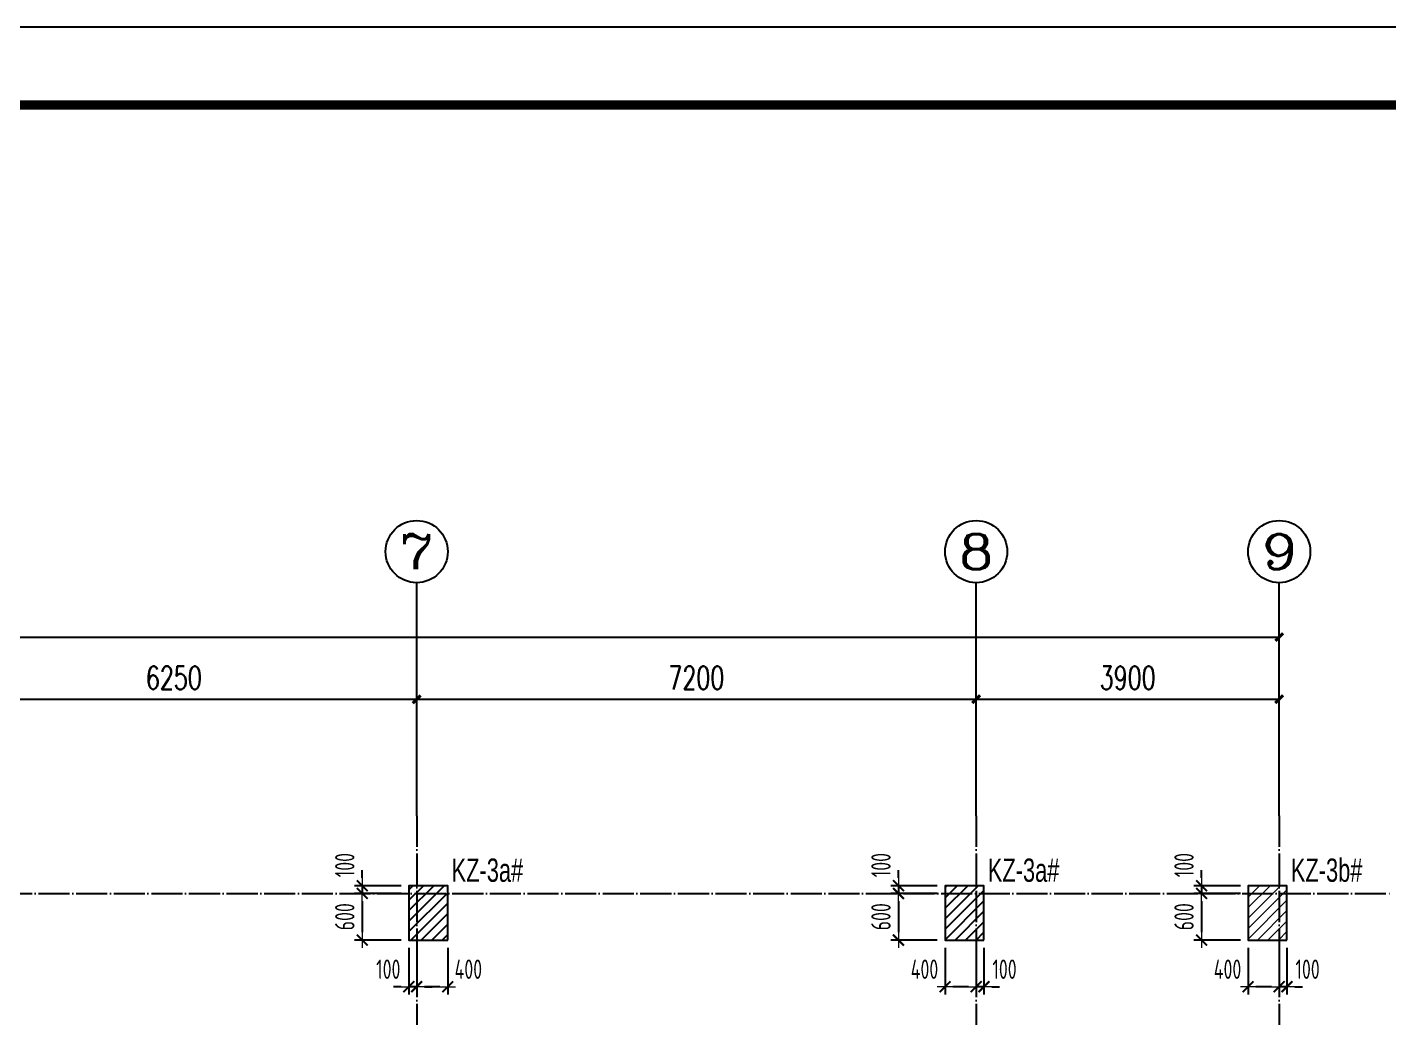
# Model space of a CAD drawing. Extents: x -441005 to 725361, y -182459 to 319313.
# Drawn here: x 5838 to 23360, y 36300 to 49050 of the extents above; entities that cross this region are included whole.
import ezdxf
from ezdxf.enums import TextEntityAlignment as Align

# ---------------------------------------------------------------- set-up
doc = ezdxf.new("R2010")
doc.units = 0
doc.header["$LTSCALE"] = 100
doc.linetypes.add('DOTE', pattern=[2.42, 2, -0.2, 0.02, -0.2])
doc.layers.get('0').update_dxf_attribs({"linetype": 'CONTINUOUS'})
doc.layers.get('Defpoints').update_dxf_attribs({"linetype": 'CONTINUOUS'})
for name, color, linetype in [('AXIS', 3, 'CONTINUOUS'), ('AXIS_TEXT', 7, 'CONTINUOUS'), ('COLU', 7, 'CONTINUOUS'), ('DOTE', 8, 'DOTE'), ('S审图修改', 2, 'CONTINUOUS'), ('TEXT', 7, 'CONTINUOUS'), ('图框', 7, 'CONTINUOUS')]:
    doc.layers.add(name, color=color, linetype=linetype)
doc.layers.add('COLU-平法定位', color=3, linetype='ByLayer', lineweight=18)
doc.layers.add('T填充图层(非模板)', color=251, linetype='CONTINUOUS', lineweight=0)
doc.styles.add('_TCH_AXIS', font='COMPLEX', dxfattribs={"bigfont": 'GBCBIG'})
doc.styles.add('_TCH_DIM_T3', font='simplex_.ttf', dxfattribs={"width": 0.705882, "bigfont": 'GBCBIG'})
doc.styles.add('BW_Dim', font='Bweng.shx', dxfattribs={"width": 0.7, "bigfont": 'hztxt.shx'})
doc.styles.add('COMPLEX', font='COMPLEX')
doc.styles.add('TCCAD_Dimension', font='Tssdeng.shx', dxfattribs={"width": 0.7, "bigfont": 'hztxt.shx'})
doc.dimstyles.new('_TCH_ARCH&&100', dxfattribs={"dimtxt": 297.5, "dimasz": 100, "dimexe": 250, "dimexo": 300, "dimgap": 126.25, "dimtad": 1, "dimdec": 0, "dimzin": 0, "dimdsep": 46, "dimtxsty": '_TCH_DIM_T3', "dimblk": 'ARCHTICK', "dimcen": 0.09, "dimclrt": 7, "dimazin": 2, "dimtfac": 1, "dimtdec": 0, "dimtix": 1, "dimtmove": 2, "dimatfit": 3, "dimfxl": 0, "dimtolj": 1, "dimtzin": 0, "dimarcsym": 0})
doc.dimstyles.new('TCCAD_100_100', dxfattribs={"dimtxt": 250, "dimasz": 100, "dimexe": 100, "dimexo": 100, "dimgap": 100, "dimtad": 1, "dimdec": 0, "dimzin": 0, "dimdsep": 46, "dimtxsty": 'TCCAD_Dimension', "dimblk": '_TCDBK100_100', "dimcen": 0, "dimclrt": 7, "dimadec": 0, "dimazin": 0, "dimtfac": 1, "dimtdec": 0, "dimtix": 1, "dimtmove": 2, "dimatfit": 3, "dimfxl": 0, "dimtolj": 1, "dimtzin": 0, "dimarcsym": 0})
pattern_1 = [(45, (-3e-11, 47000), (-67.3519, 67.3519), [])]

# ---------------------------------------------------------------- blocks, each defined once
blk = doc.blocks.new('_AXISO')
blk.add_circle((0, 0), 0.5)
at = {"layer": 'AXIS_TEXT', "style": 'COMPLEX', "width": 1.041667}
blk.add_attdef('A', text='', height=0.56, dxfattribs=at).set_placement((-0.25, -0.28), (0.25, -0.28), align=Align.FIT)
blk = doc.blocks.new('_ArchTick')
at = {"color": 0, "linetype": 'ByBlock', "const_width": 0.4}
blk.add_lwpolyline([(-0.5, -0.5), (0.5, 0.5)], dxfattribs=at)
blk = doc.blocks.new('*D1361')
at = {"layer": 'AXIS', "color": 0, "lineweight": -2}
for p, q in [((4600, 39200), (4600, 40650)), ((10850, 39200), (10850, 40650)), ((4600, 40400), (10850, 40400))]:
    blk.add_line(p, q, dxfattribs=at)
at = {"layer": 'Defpoints', "color": 0}
for p in [(10850, 40400), (4600, 38900), (10850, 38900)]:
    blk.add_point(p, dxfattribs=at)
at = {"layer": 'AXIS', "color": 0, "lineweight": -2, "xscale": 100, "yscale": 100, "zscale": 100, "rotation": 180}
blk.add_blockref('_ArchTick', (4600, 40400), dxfattribs=at)
at = {"layer": 'AXIS', "color": 0, "lineweight": -2, "xscale": 100, "yscale": 100, "zscale": 100}
blk.add_blockref('_ArchTick', (10850, 40400), dxfattribs=at)
at = {"layer": 'AXIS', "color": 7, "insert": (7725, 40676), "char_height": 297.5, "attachment_point": 5, "style": '_TCH_DIM_T3'}
blk.add_mtext('\\A1;6250', dxfattribs=at)
blk = doc.blocks.new('*D1369')
at = {"layer": 'AXIS', "color": 0, "lineweight": -2}
for p, q in [((-29800, 39200), (-29800, 41450)), ((21950, 39200), (21950, 41450)), ((-29800, 41200), (21950, 41200))]:
    blk.add_line(p, q, dxfattribs=at)
at = {"layer": 'Defpoints', "color": 0}
for p in [(21950, 41200), (-29800, 38900), (21950, 38900)]:
    blk.add_point(p, dxfattribs=at)
at = {"layer": 'AXIS', "color": 0, "lineweight": -2, "xscale": 100, "yscale": 100, "zscale": 100, "rotation": 180}
blk.add_blockref('_ArchTick', (-29800, 41200), dxfattribs=at)
at = {"layer": 'AXIS', "color": 0, "lineweight": -2, "xscale": 100, "yscale": 100, "zscale": 100}
blk.add_blockref('_ArchTick', (21950, 41200), dxfattribs=at)
at = {"layer": 'AXIS', "color": 7, "insert": (-3925, 41476), "char_height": 297.5, "attachment_point": 5, "style": '_TCH_DIM_T3'}
blk.add_mtext('\\A1;51750', dxfattribs=at)
blk = doc.blocks.new('*D1370')
at = {"layer": 'AXIS', "color": 0, "lineweight": -2}
for p, q in [((10850, 39200), (10850, 40650)), ((18050, 39200), (18050, 40650)), ((10850, 40400), (18050, 40400))]:
    blk.add_line(p, q, dxfattribs=at)
at = {"layer": 'Defpoints', "color": 0}
for p in [(18050, 40400), (10850, 38900), (18050, 38900)]:
    blk.add_point(p, dxfattribs=at)
at = {"layer": 'AXIS', "color": 0, "lineweight": -2, "xscale": 100, "yscale": 100, "zscale": 100, "rotation": 180}
blk.add_blockref('_ArchTick', (10850, 40400), dxfattribs=at)
at = {"layer": 'AXIS', "color": 0, "lineweight": -2, "xscale": 100, "yscale": 100, "zscale": 100}
blk.add_blockref('_ArchTick', (18050, 40400), dxfattribs=at)
at = {"layer": 'AXIS', "color": 7, "insert": (14450, 40676), "char_height": 297.5, "attachment_point": 5, "style": '_TCH_DIM_T3'}
blk.add_mtext('\\A1;7200', dxfattribs=at)
blk = doc.blocks.new('*D1371')
at = {"layer": 'AXIS', "color": 0, "lineweight": -2}
for p, q in [((18050, 39200), (18050, 40650)), ((21950, 39200), (21950, 40650)), ((18050, 40400), (21950, 40400))]:
    blk.add_line(p, q, dxfattribs=at)
at = {"layer": 'Defpoints', "color": 0}
for p in [(21950, 40400), (18050, 38900), (21950, 38900)]:
    blk.add_point(p, dxfattribs=at)
at = {"layer": 'AXIS', "color": 0, "lineweight": -2, "xscale": 100, "yscale": 100, "zscale": 100, "rotation": 180}
blk.add_blockref('_ArchTick', (18050, 40400), dxfattribs=at)
at = {"layer": 'AXIS', "color": 0, "lineweight": -2, "xscale": 100, "yscale": 100, "zscale": 100}
blk.add_blockref('_ArchTick', (21950, 40400), dxfattribs=at)
at = {"layer": 'AXIS', "color": 7, "insert": (20000, 40676), "char_height": 297.5, "attachment_point": 5, "style": '_TCH_DIM_T3'}
blk.add_mtext('\\A1;3900', dxfattribs=at)
blk = doc.blocks.new('_TCDBK100_100')
blk.add_line((-1, 0), (1, 0))
at = {"const_width": 0.25}
blk.add_lwpolyline([(-0.7, -0.7), (0.7, 0.7)], dxfattribs=at)
blk = doc.blocks.new('*D1349')
at = {"layer": 'COLU-平法定位', "color": 0, "linetype": 'Continuous', "lineweight": -2}
for p, q in [((20950, 38100), (20950, 38200)), ((21450, 38000), (20850, 38000)), ((21450, 37900), (20850, 37900)), ((20950, 38000), (20950, 37900)), ((20950, 37800), (20950, 37700))]:
    blk.add_line(p, q, dxfattribs=at)
at = {"layer": 'Defpoints', "color": 0, "linetype": 'Continuous'}
for p in [(20950, 37900), (21550, 38000), (21550, 37900)]:
    blk.add_point(p, dxfattribs=at)
at = {"layer": 'COLU-平法定位', "color": 0, "linetype": 'Continuous', "lineweight": -2, "xscale": 100, "yscale": 100, "zscale": 100}
for p, rotation in [((20950, 38000), 270), ((20950, 37900), 90)]:
    blk.add_blockref('_TCDBK100_100', p, dxfattribs=dict(at, rotation=rotation))
at = {"layer": 'COLU-平法定位', "color": 7, "linetype": 'Continuous', "insert": (20725, 38265), "char_height": 250, "attachment_point": 5, "rotation": 90, "style": 'TCCAD_Dimension'}
blk.add_mtext('\\A1;100', dxfattribs=at)
blk = doc.blocks.new('*D1350')
at = {"layer": 'COLU-平法定位', "color": 0, "linetype": 'Continuous', "lineweight": -2}
for p, q in [((21450, 37900), (20850, 37900)), ((20950, 37800), (20950, 37400)), ((21450, 37300), (20850, 37300))]:
    blk.add_line(p, q, dxfattribs=at)
at = {"layer": 'Defpoints', "color": 0, "linetype": 'Continuous'}
for p in [(21550, 37900), (20950, 37300), (21550, 37300)]:
    blk.add_point(p, dxfattribs=at)
at = {"layer": 'COLU-平法定位', "color": 0, "linetype": 'Continuous', "lineweight": -2, "xscale": 100, "yscale": 100, "zscale": 100}
for p, rotation in [((20950, 37900), 90), ((20950, 37300), 270)]:
    blk.add_blockref('_TCDBK100_100', p, dxfattribs=dict(at, rotation=rotation))
at = {"layer": 'COLU-平法定位', "color": 7, "linetype": 'Continuous', "insert": (20725, 37600), "char_height": 250, "attachment_point": 5, "rotation": 90, "style": 'TCCAD_Dimension'}
blk.add_mtext('\\A1;600', dxfattribs=at)
blk = doc.blocks.new('*D1351')
at = {"layer": 'COLU-平法定位', "color": 0, "linetype": 'Continuous', "lineweight": -2}
for p, q in [((21950, 37200), (21950, 36600)), ((22050, 37200), (22050, 36600)), ((21850, 36700), (21750, 36700)), ((22050, 36700), (21950, 36700)), ((22150, 36700), (22250, 36700))]:
    blk.add_line(p, q, dxfattribs=at)
at = {"layer": 'Defpoints', "color": 0, "linetype": 'Continuous'}
for p in [(21950, 37300), (22050, 37300), (21950, 36700)]:
    blk.add_point(p, dxfattribs=at)
at = {"layer": 'COLU-平法定位', "color": 0, "linetype": 'Continuous', "lineweight": -2, "xscale": 100, "yscale": 100, "zscale": 100}
for p, rotation in [((21950, 36700), 2.334537313969202e-08), ((22050, 36700), 180.0000000233454)]:
    blk.add_blockref('_TCDBK100_100', p, dxfattribs=dict(at, rotation=rotation))
at = {"layer": 'COLU-平法定位', "color": 7, "linetype": 'Continuous', "insert": (22315, 36925), "char_height": 250, "attachment_point": 5, "rotation": 0, "style": 'TCCAD_Dimension'}
blk.add_mtext('\\A1;100', dxfattribs=at)
blk = doc.blocks.new('*D1325')
at = {"layer": 'COLU-平法定位', "color": 0, "linetype": 'Continuous', "lineweight": -2}
for p, q in [((21550, 37200), (21550, 36600)), ((21950, 37200), (21950, 36600)), ((21850, 36700), (21650, 36700))]:
    blk.add_line(p, q, dxfattribs=at)
at = {"layer": 'Defpoints', "color": 0, "linetype": 'Continuous'}
for p in [(21550, 37300), (21950, 37300), (21550, 36700)]:
    blk.add_point(p, dxfattribs=at)
at = {"layer": 'COLU-平法定位', "color": 0, "linetype": 'Continuous', "lineweight": -2, "xscale": 100, "yscale": 100, "zscale": 100}
for p, rotation in [((21550, 36700), 180.0000000233454), ((21950, 36700), 2.334540560866571e-08)]:
    blk.add_blockref('_TCDBK100_100', p, dxfattribs=dict(at, rotation=rotation))
at = {"layer": 'COLU-平法定位', "color": 7, "linetype": 'Continuous', "insert": (21285, 36925), "char_height": 250, "attachment_point": 5, "rotation": 0, "style": 'TCCAD_Dimension'}
blk.add_mtext('\\A1;400', dxfattribs=at)
blk = doc.blocks.new('*D1334')
at = {"layer": 'COLU-平法定位', "color": 0, "linetype": 'Continuous', "lineweight": -2}
for p, q in [((17050, 38100), (17050, 38200)), ((17550, 38000), (16950, 38000)), ((17550, 37900), (16950, 37900)), ((17050, 38000), (17050, 37900)), ((17050, 37800), (17050, 37700))]:
    blk.add_line(p, q, dxfattribs=at)
at = {"layer": 'Defpoints', "color": 0, "linetype": 'Continuous'}
for p in [(17050, 37900), (17650, 38000), (17650, 37900)]:
    blk.add_point(p, dxfattribs=at)
at = {"layer": 'COLU-平法定位', "color": 0, "linetype": 'Continuous', "lineweight": -2, "xscale": 100, "yscale": 100, "zscale": 100}
for p, rotation in [((17050, 38000), 270), ((17050, 37900), 90)]:
    blk.add_blockref('_TCDBK100_100', p, dxfattribs=dict(at, rotation=rotation))
at = {"layer": 'COLU-平法定位', "color": 7, "linetype": 'Continuous', "insert": (16825, 38265), "char_height": 250, "attachment_point": 5, "rotation": 90, "style": 'TCCAD_Dimension'}
blk.add_mtext('\\A1;100', dxfattribs=at)
blk = doc.blocks.new('*D1335')
at = {"layer": 'COLU-平法定位', "color": 0, "linetype": 'Continuous', "lineweight": -2}
for p, q in [((17550, 37900), (16950, 37900)), ((17050, 37800), (17050, 37400)), ((17550, 37300), (16950, 37300))]:
    blk.add_line(p, q, dxfattribs=at)
at = {"layer": 'Defpoints', "color": 0, "linetype": 'Continuous'}
for p in [(17650, 37900), (17050, 37300), (17650, 37300)]:
    blk.add_point(p, dxfattribs=at)
at = {"layer": 'COLU-平法定位', "color": 0, "linetype": 'Continuous', "lineweight": -2, "xscale": 100, "yscale": 100, "zscale": 100}
for p, rotation in [((17050, 37900), 90), ((17050, 37300), 270)]:
    blk.add_blockref('_TCDBK100_100', p, dxfattribs=dict(at, rotation=rotation))
at = {"layer": 'COLU-平法定位', "color": 7, "linetype": 'Continuous', "insert": (16825, 37600), "char_height": 250, "attachment_point": 5, "rotation": 90, "style": 'TCCAD_Dimension'}
blk.add_mtext('\\A1;600', dxfattribs=at)
blk = doc.blocks.new('*D1336')
at = {"layer": 'COLU-平法定位', "color": 0, "linetype": 'Continuous', "lineweight": -2}
for p, q in [((18050, 37200), (18050, 36600)), ((18150, 37200), (18150, 36600)), ((17950, 36700), (17850, 36700)), ((18150, 36700), (18050, 36700)), ((18250, 36700), (18350, 36700))]:
    blk.add_line(p, q, dxfattribs=at)
at = {"layer": 'Defpoints', "color": 0, "linetype": 'Continuous'}
for p in [(18050, 37300), (18150, 37300), (18050, 36700)]:
    blk.add_point(p, dxfattribs=at)
at = {"layer": 'COLU-平法定位', "color": 0, "linetype": 'Continuous', "lineweight": -2, "xscale": 100, "yscale": 100, "zscale": 100}
for p, rotation in [((18050, 36700), 2.334537313969202e-08), ((18150, 36700), 180.0000000233454)]:
    blk.add_blockref('_TCDBK100_100', p, dxfattribs=dict(at, rotation=rotation))
at = {"layer": 'COLU-平法定位', "color": 7, "linetype": 'Continuous', "insert": (18415, 36925), "char_height": 250, "attachment_point": 5, "rotation": 0, "style": 'TCCAD_Dimension'}
blk.add_mtext('\\A1;100', dxfattribs=at)
blk = doc.blocks.new('*D1337')
at = {"layer": 'COLU-平法定位', "color": 0, "linetype": 'Continuous', "lineweight": -2}
for p, q in [((17650, 37200), (17650, 36600)), ((18050, 37200), (18050, 36600)), ((17950, 36700), (17750, 36700))]:
    blk.add_line(p, q, dxfattribs=at)
at = {"layer": 'Defpoints', "color": 0, "linetype": 'Continuous'}
for p in [(17650, 37300), (18050, 37300), (17650, 36700)]:
    blk.add_point(p, dxfattribs=at)
at = {"layer": 'COLU-平法定位', "color": 0, "linetype": 'Continuous', "lineweight": -2, "xscale": 100, "yscale": 100, "zscale": 100}
for p, rotation in [((17650, 36700), 180.0000000233454), ((18050, 36700), 2.334540560866571e-08)]:
    blk.add_blockref('_TCDBK100_100', p, dxfattribs=dict(at, rotation=rotation))
at = {"layer": 'COLU-平法定位', "color": 7, "linetype": 'Continuous', "insert": (17385, 36925), "char_height": 250, "attachment_point": 5, "rotation": 0, "style": 'TCCAD_Dimension'}
blk.add_mtext('\\A1;400', dxfattribs=at)
blk = doc.blocks.new('*D1346')
at = {"layer": 'COLU-平法定位', "color": 0, "linetype": 'Continuous', "lineweight": -2}
for p, q in [((10150, 38100), (10150, 38200)), ((10650, 38000), (10050, 38000)), ((10650, 37900), (10050, 37900)), ((10150, 38000), (10150, 37900)), ((10150, 37800), (10150, 37700))]:
    blk.add_line(p, q, dxfattribs=at)
at = {"layer": 'Defpoints', "color": 0, "linetype": 'Continuous'}
for p in [(10150, 37900), (10750, 38000), (10750, 37900)]:
    blk.add_point(p, dxfattribs=at)
at = {"layer": 'COLU-平法定位', "color": 0, "linetype": 'Continuous', "lineweight": -2, "xscale": 100, "yscale": 100, "zscale": 100}
for p, rotation in [((10150, 38000), 270), ((10150, 37900), 90)]:
    blk.add_blockref('_TCDBK100_100', p, dxfattribs=dict(at, rotation=rotation))
at = {"layer": 'COLU-平法定位', "color": 7, "linetype": 'Continuous', "insert": (9925, 38265), "char_height": 250, "attachment_point": 5, "rotation": 90, "style": 'TCCAD_Dimension'}
blk.add_mtext('\\A1;100', dxfattribs=at)
blk = doc.blocks.new('*D1347')
at = {"layer": 'COLU-平法定位', "color": 0, "linetype": 'Continuous', "lineweight": -2}
for p, q in [((10650, 37900), (10050, 37900)), ((10150, 37800), (10150, 37400)), ((10650, 37300), (10050, 37300))]:
    blk.add_line(p, q, dxfattribs=at)
at = {"layer": 'Defpoints', "color": 0, "linetype": 'Continuous'}
for p in [(10750, 37900), (10150, 37300), (10750, 37300)]:
    blk.add_point(p, dxfattribs=at)
at = {"layer": 'COLU-平法定位', "color": 0, "linetype": 'Continuous', "lineweight": -2, "xscale": 100, "yscale": 100, "zscale": 100}
for p, rotation in [((10150, 37900), 90), ((10150, 37300), 270)]:
    blk.add_blockref('_TCDBK100_100', p, dxfattribs=dict(at, rotation=rotation))
at = {"layer": 'COLU-平法定位', "color": 7, "linetype": 'Continuous', "insert": (9925, 37600), "char_height": 250, "attachment_point": 5, "rotation": 90, "style": 'TCCAD_Dimension'}
blk.add_mtext('\\A1;600', dxfattribs=at)
blk = doc.blocks.new('*D1348')
at = {"layer": 'COLU-平法定位', "color": 0, "linetype": 'Continuous', "lineweight": -2}
for p, q in [((10850, 37200), (10850, 36600)), ((11250, 37200), (11250, 36600)), ((11150, 36700), (10950, 36700))]:
    blk.add_line(p, q, dxfattribs=at)
at = {"layer": 'Defpoints', "color": 0, "linetype": 'Continuous'}
for p in [(10850, 37300), (11250, 37300), (10850, 36700)]:
    blk.add_point(p, dxfattribs=at)
at = {"layer": 'COLU-平法定位', "color": 0, "linetype": 'Continuous', "lineweight": -2, "xscale": 100, "yscale": 100, "zscale": 100}
for p, rotation in [((10850, 36700), 180.0000000233454), ((11250, 36700), 2.334540560866571e-08)]:
    blk.add_blockref('_TCDBK100_100', p, dxfattribs=dict(at, rotation=rotation))
at = {"layer": 'COLU-平法定位', "color": 7, "linetype": 'Continuous', "insert": (11515, 36925), "char_height": 250, "attachment_point": 5, "rotation": 0, "style": 'TCCAD_Dimension'}
blk.add_mtext('\\A1;400', dxfattribs=at)
blk = doc.blocks.new('*D1303')
at = {"layer": 'COLU-平法定位', "color": 0, "linetype": 'Continuous', "lineweight": -2}
for p, q in [((10750, 37200), (10750, 36600)), ((10850, 37200), (10850, 36600)), ((10650, 36700), (10550, 36700)), ((10850, 36700), (10750, 36700)), ((10950, 36700), (11050, 36700))]:
    blk.add_line(p, q, dxfattribs=at)
at = {"layer": 'Defpoints', "color": 0, "linetype": 'Continuous'}
for p in [(10750, 37300), (10850, 37300), (10750, 36700)]:
    blk.add_point(p, dxfattribs=at)
at = {"layer": 'COLU-平法定位', "color": 0, "linetype": 'Continuous', "lineweight": -2, "xscale": 100, "yscale": 100, "zscale": 100}
for p, rotation in [((10750, 36700), 2.334537313969202e-08), ((10850, 36700), 180.0000000233454)]:
    blk.add_blockref('_TCDBK100_100', p, dxfattribs=dict(at, rotation=rotation))
at = {"layer": 'COLU-平法定位', "color": 7, "linetype": 'Continuous', "insert": (10485, 36925), "char_height": 250, "attachment_point": 5, "rotation": 0, "style": 'TCCAD_Dimension'}
blk.add_mtext('\\A1;100', dxfattribs=at)
blk = doc.blocks.new('A2+1_2')
at = {"layer": '图框'}
blk.add_lwpolyline([(0, 0), (89100, 0), (89100, 42000), (0, 42000)], close=True, dxfattribs=at)
at = {"layer": '图框', "const_width": 120}
blk.add_lwpolyline([(2500, 1000), (88100, 1000), (88100, 41000), (2500, 41000)], close=True, dxfattribs=at)

msp = doc.modelspace()

# ---------------------------------------------------------------- hatches: boundary and pattern name
at = {"layer": 'S审图修改'}
h = msp.add_hatch(dxfattribs=at)
h.set_pattern_fill('ANSI31', color=256, scale=30, style=0)
h.set_pattern_definition(pattern_1)
h.paths.add_polyline_path([(11250, 37300), (11250, 38000), (10750, 38000), (10750, 37300)])
h = msp.add_hatch(dxfattribs=at)
h.set_pattern_fill('ANSI31', color=256, scale=30, style=0)
h.set_pattern_definition(pattern_1)
h.paths.add_polyline_path([(18150, 37300), (18150, 38000), (17650, 38000), (17650, 37300)])
at = {"layer": 'T填充图层(非模板)'}
h = msp.add_hatch(dxfattribs=at)
h.set_pattern_fill('ANSI31', color=6, scale=30, style=0)
h.set_pattern_definition([(45, (43125, -94000), (-67.35192, 67.35192), [])])
h.paths.add_polyline_path([(22050, 37300), (22050, 38000), (21550, 38000), (21550, 37300)])

# ---------------------------------------------------------------- linework, layer by layer
at = {"layer": 'AXIS'}
for p, q in [((10850, 38900), (10850, 41900)), ((18050, 38900), (18050, 41900)), ((21950, 38900), (21950, 41900))]:
    msp.add_line(p, q, dxfattribs=at)
at = {"layer": 'COLU'}
for points in [[(11250, 37300), (11250, 38000), (10750, 38000), (10750, 37300)], [(18150, 37300), (18150, 38000), (17650, 38000), (17650, 37300)], [(22050, 37300), (22050, 38000), (21550, 38000), (21550, 37300)]]:
    msp.add_lwpolyline(points, close=True, dxfattribs=at)
at = {"layer": 'DOTE', "ltscale": 2}
for p, q in [((10850, 38900), (10850, 23400)), ((18050, 38900), (18050, 29600)), ((21950, 38900), (21950, 23400)), ((-30800, 37900), (23400, 37900))]:
    msp.add_line(p, q, dxfattribs=at)

# ---------------------------------------------------------------- block references
msp.add_blockref('A2+1_2', (-40300, 7050))
at = {"layer": 'AXIS'}
ref = msp.add_blockref('_AXISO', (10850, 42300), dxfattribs=dict(at, xscale=800, yscale=800, zscale=800))
ref.add_attrib('A', '7', dxfattribs={"layer": 'AXIS_TEXT', "height": 452.5, "style": '_TCH_AXIS', "width": 1.5}).set_placement((10623.7, 42073.7), (11076.3, 42073.7), align=Align.FIT)
ref = msp.add_blockref('_AXISO', (18050, 42300), dxfattribs=dict(at, xscale=800, yscale=800, zscale=800))
ref.add_attrib('A', '8', dxfattribs={"layer": 'AXIS_TEXT', "height": 452.5, "style": '_TCH_AXIS', "width": 1.5}).set_placement((17823.7, 42073.7), (18276.3, 42073.7), align=Align.FIT)
ref = msp.add_blockref('_AXISO', (21950, 42300), dxfattribs=dict(at, xscale=800, yscale=800, zscale=800))
ref.add_attrib('A', '9', dxfattribs={"layer": 'AXIS_TEXT', "height": 452.5, "style": '_TCH_AXIS', "width": 1.5}).set_placement((21723.7, 42073.7), (22176.3, 42073.7), align=Align.FIT)

# ---------------------------------------------------------------- texts
at = {"layer": 'TEXT', "style": 'BW_Dim', "width": 0.7}
for s, p in [('KZ-3a#', (11300, 38050)), ('KZ-3a#', (18200, 38050)), ('KZ-3b#', (22100, 38050))]:
    msp.add_text(s, height=300, dxfattribs=at).set_placement(p)

# ---------------------------------------------------------------- dimensions: what is measured, and where the dimension line sits
at = {"layer": 'AXIS'}
for p1, p2, distance, picture, middle in [((-29800, 38900), (21950, 38900), 2300, '*D1369', (-3925, 41476.4)), ((4600, 38900), (10850, 38900), 1500, '*D1361', (7725, 40676.4)), ((10850, 38900), (18050, 38900), 1500, '*D1370', (14450, 40676.4)), ((18050, 38900), (21950, 38900), 1500, '*D1371', (20000, 40676.4))]:
    dim = msp.add_aligned_dim(p1=p1, p2=p2, distance=distance, dimstyle='_TCH_ARCH&&100', dxfattribs=at)
    dim.commit()
    dim.dimension.update_dxf_attribs({"geometry": picture, "text_midpoint": middle})
at = {"layer": 'COLU-平法定位', "linetype": 'Continuous'}
for base, p1, p2, angle, picture, middle in [((10150, 37900), (10750, 38000), (10750, 37900), 270, '*D1346', (9925, 38265)), ((17050, 37900), (17650, 38000), (17650, 37900), 270, '*D1334', (16825, 38265)), ((20950, 37900), (21550, 38000), (21550, 37900), 270, '*D1349', (20725, 38265)), ((10750, 36700), (10850, 37300), (10750, 37300), 180, '*D1303', (10485, 36925)), ((10850, 36700), (11250, 37300), (10850, 37300), 180, '*D1348', (11515, 36925)), ((17650, 36700), (18050, 37300), (17650, 37300), 180, '*D1337', (17385, 36925)), ((18050, 36700), (18150, 37300), (18050, 37300), 180, '*D1336', (18415, 36925)), ((21550, 36700), (21950, 37300), (21550, 37300), 180, '*D1325', (21285, 36925)), ((21950, 36700), (22050, 37300), (21950, 37300), 180, '*D1351', (22315, 36925))]:
    dim = msp.add_linear_dim(base=base, p1=p1, p2=p2, angle=angle, dimstyle='TCCAD_100_100', dxfattribs=at)
    dim.commit()
    dim.dimension.update_dxf_attribs({"geometry": picture, "text_midpoint": middle, "dimtype": 160})
for base, p1, p2, picture, middle in [((10150, 37300), (10750, 37900), (10750, 37300), '*D1347', (9925, 37600)), ((17050, 37300), (17650, 37900), (17650, 37300), '*D1335', (16825, 37600)), ((20950, 37300), (21550, 37900), (21550, 37300), '*D1350', (20725, 37600))]:
    dim = msp.add_linear_dim(base=base, p1=p1, p2=p2, angle=270, dimstyle='TCCAD_100_100', dxfattribs=at)
    dim.commit()
    dim.dimension.update_dxf_attribs({"geometry": picture, "text_midpoint": middle})

doc.saveas('drawing.dxf')
